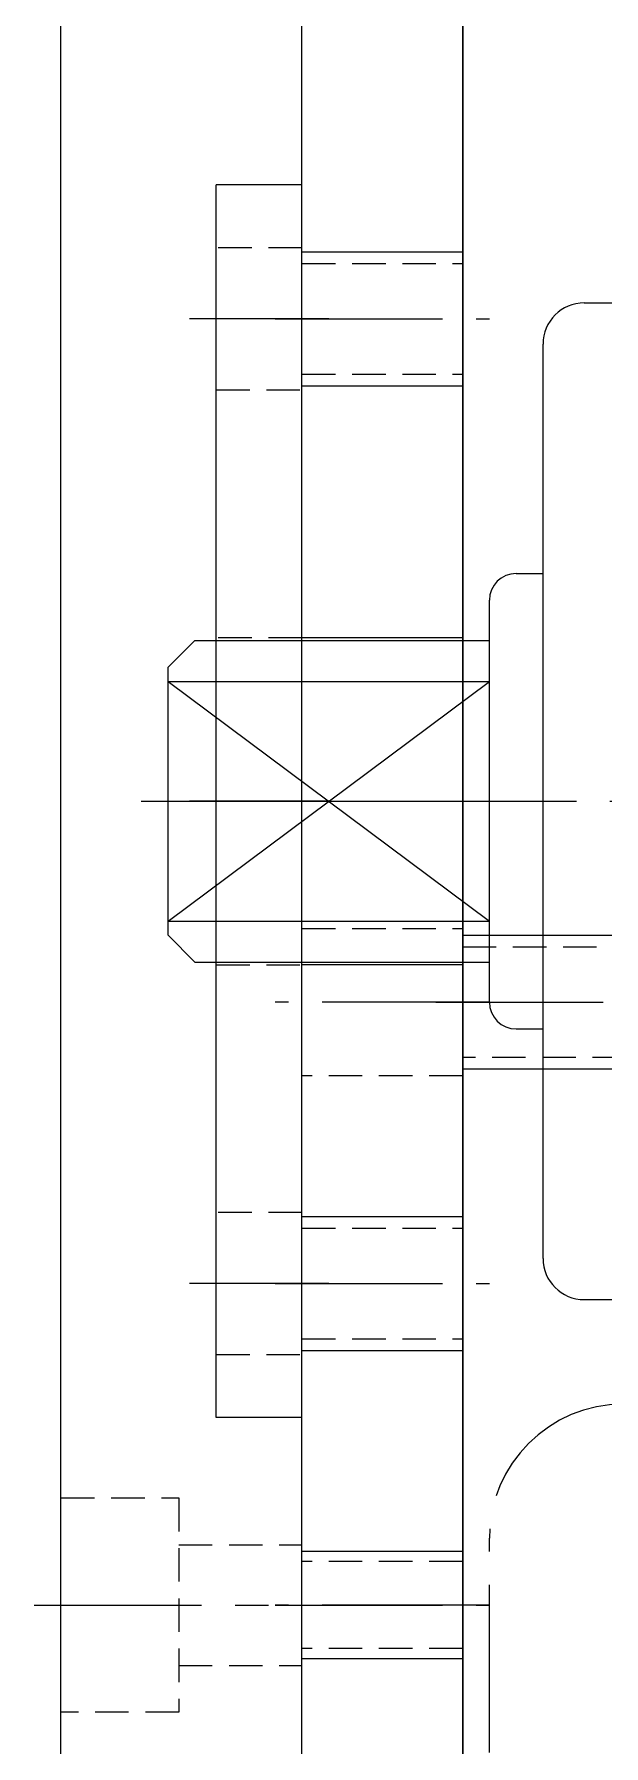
# Model space of a CAD drawing. Header units: inches. Extents: x 0 to 77285, y -118 to 40065.
# Drawn here: x 69269.7 to 69291, y 25863.3 to 25927.1 of the extents above; entities that cross this region are included whole.
import ezdxf

# ---------------------------------------------------------------- set-up
doc = ezdxf.new("R2010")
doc.units = ezdxf.units.IN
doc.header["$LTSCALE"] = 5
doc.header["$MEASUREMENT"] = 0
for name, pattern in [('CENTER', [2, 1.25, -0.25, 0.25, -0.25]), ('HIDDEN', [0.375, 0.25, -0.125]), ('PHANTOM', [2.5, 1.25, -0.25, 0.25, -0.25, 0.25, -0.25])]:
    doc.linetypes.add(name, pattern=pattern)
for name, color, linetype in [('11', 1, 'CENTER'), ('22', 2, 'HIDDEN'), ('66', 6, 'PHANTOM'), ('77', 40, 'HIDDEN'), ('B', 123, 'Continuous'), ('G', 231, 'Continuous'), ('T', 3, 'Continuous'), ('Y', 60, 'Continuous')]:
    doc.layers.add(name, color=color, linetype=linetype)

# ---------------------------------------------------------------- blocks, each defined once
blk = doc.blocks.new('A$Cfded4892')
blk.add_line((-182.5, -98), (-182.5, -65))
blk.add_arc((-177.5, -65), 5, 90, 180)
blk = doc.blocks.new('A$C5f907870')
for p, q in [((-1.46, 18.6), (0, 18.6)), ((-3, -17.06), (-3, 17.06)), ((-4, 8.5), (-3, 8.5)), ((-5, -7.5), (-5, 7.5)), ((-17, 5), (-16, 6)), ((-16, 6), (-5, 6)), ((-17, -5), (-17, 5)), ((-17, 4.472), (-5, 4.472)), ((-17, 4.472), (-5, -4.472)), ((-17, -4.472), (-5, 4.472)), ((-17, -4.472), (-5, -4.472)), ((-17, -5), (-16, -6)), ((-16, -6), (-5, -6)), ((-4, -8.5), (-3, -8.5)), ((-1.46, -18.6), (0, -18.6))]:
    blk.add_line(p, q)
for centre, radius, start, end in [((-1.46, 17.06), 1.54, 90, 180), ((-4, 7.5), 1, 90, 180), ((-4, -7.5), 1, 180, 270), ((-1.46, -17.06), 1.54, 180, 270)]:
    blk.add_arc(centre, radius, start, end)
at = {"layer": '11'}
blk.add_line((-18, 0), (308, 0), dxfattribs=at)
blk = doc.blocks.new('A$Cf2b6a52b')
for p, q in [((-30, 6), (255, 6)), ((68.9, 0), (68.9, 6)), ((81.1, 0), (81.1, 6)), ((-30, 0), (255, 0))]:
    blk.add_line(p, q)
at = {"layer": '11'}
for p, q in [((75, 8), (75, -2)), ((45, 7, 0), (45, -1, 0)), ((45, -1), (45, 7)), ((57, 7), (57, -1)), ((67.5, -1), (67.5, 7)), ((93, 7), (93, -1))]:
    blk.add_line(p, q, dxfattribs=at)
at = {"layer": '22'}
for p, q in [((43.379, 0), (43.379, 6)), ((46.621, 0), (46.621, 6)), ((54.933, 6), (54.933, 0)), ((59.067, 6), (59.067, 0)), ((90.933, 6), (90.933, 0)), ((95.067, 6), (95.067, 0))]:
    blk.add_line(p, q, dxfattribs=at)
at = {"layer": '77'}
for p, q in [((64.75, 0), (64.75, 6)), ((70.25, 6), (70.25, 0))]:
    blk.add_line(p, q, dxfattribs=at)
at = {"layer": 'T'}
for p, q in [((43, 0), (43, 6)), ((47, 0), (47, 6)), ((54.5, 6), (54.5, 0)), ((59.5, 6), (59.5, 0)), ((90.5, 6), (90.5, 0)), ((95.5, 6), (95.5, 0))]:
    blk.add_line(p, q, dxfattribs=at)
blk = doc.blocks.new('A$C284e43e4')
for p, q in [((-9, -142.5), (-9, 142.5)), ((0, -142.5), (0, 142.5)), ((6, -127.5), (6, 127.5))]:
    blk.add_line(p, q)
at = {"layer": '11'}
blk.add_line((-10, -67.5, 0), (1, -67.5, 0), dxfattribs=at)
at = {"layer": '22'}
for p, q in [((-9, -63.5, 0), (-4.6, -63.5, 0)), ((-4.6, -63.5, 0), (-4.6, -71.5, 0)), ((-4.6, -65.25, 0), (0, -65.25, 0)), ((-4.6, -69.75, 0), (0, -69.75, 0)), ((-4.6, -71.5, 0), (-9, -71.5, 0))]:
    blk.add_line(p, q, dxfattribs=at)
blk = doc.blocks.new('A$C8ed1b21d')
blk.add_line((0, 0), (0, -285))
at = {"layer": '11'}
blk.add_line((-1, -187.5), (15.793, -187.5), dxfattribs=at)
at = {"layer": '22'}
for p, q in [((0, -185.433), (13.6, -185.433)), ((13.6, -189.567), (0, -189.567))]:
    blk.add_line(p, q, dxfattribs=at)
at = {"layer": 'T'}
for p, q in [((0, -185), (12, -185)), ((12, -190), (0, -190))]:
    blk.add_line(p, q, dxfattribs=at)
blk = doc.blocks.new('A$C872dc677')
for p, q in [((-23, 3.2), (-23, 0)), ((-23, 3.2), (23, 3.2)), ((23, 3.2), (23, 0)), ((-23, 0), (23, 0))]:
    blk.add_line(p, q)
at = {"layer": '11'}
for p, q in [((-18, 4.2), (-18, -1)), ((0, 4.2), (0, -1)), ((18, 4.2), (18, -1))]:
    blk.add_line(p, q, dxfattribs=at)
at = {"layer": '22'}
for p, q in [((-20.65, 0), (-20.65, 3.2)), ((-15.35, 3.2), (-15.35, 0)), ((-6.1, 0), (-6.1, 3.2)), ((6.1, 3.2), (6.1, 0)), ((15.35, 0), (15.35, 3.2)), ((20.65, 3.2), (20.65, 0))]:
    blk.add_line(p, q, dxfattribs=at)
blk = doc.blocks.new('A$C740f11e8')
blk.add_blockref('A$C8ed1b21d', (-183.5, 142.5))
at = {"rotation": 90}
blk.add_blockref('A$Cf2b6a52b', (-183.5, -112.5), dxfattribs=at)
at = {"layer": 'B'}
blk.add_blockref('A$C5f907870', (-177.5, -37.5), dxfattribs=at)
at = {"layer": 'G'}
blk.add_blockref('A$C284e43e4', (-189.5, 0), dxfattribs=at)
at = {"layer": 'Y', "xscale": -1, "rotation": 270}
blk.add_blockref('A$C872dc677', (-192.7, -37.5), dxfattribs=at)
blk = doc.blocks.new('A$Ca5de7116')
blk.add_blockref('A$C740f11e8', (0, 0))

msp = doc.modelspace()

# ---------------------------------------------------------------- block references
msp.add_blockref('A$Ca5de7116', (69469.22286911, 25936.02195487, 0))
at = {"layer": '66'}
msp.add_blockref('A$Cfded4892', (69469.22286911, 25936.02195487, 0), dxfattribs=at)

doc.saveas('drawing.dxf')
